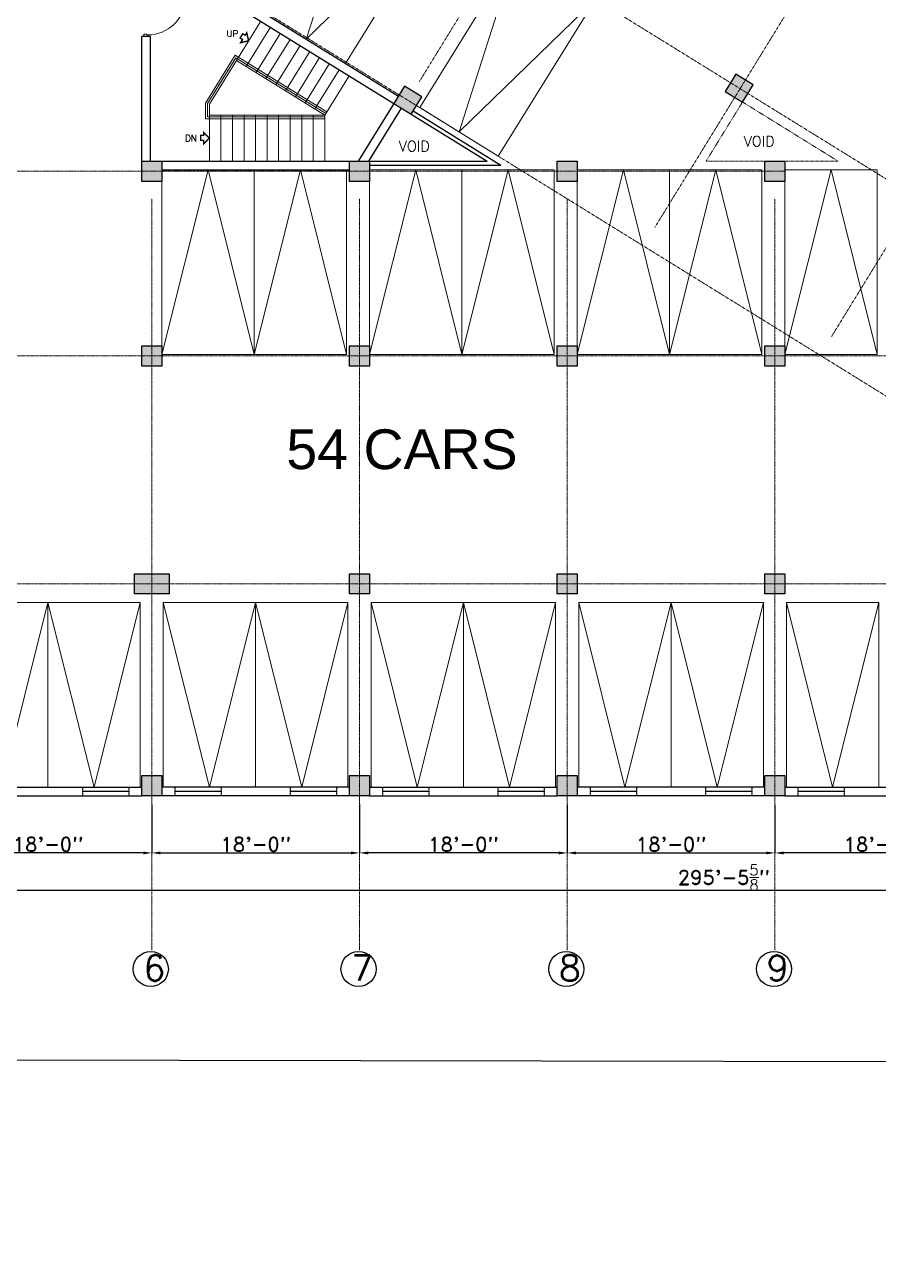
# Model space of a CAD drawing. Header units: inches. Extents: x -110725 to 51121, y 8404 to 44825.
# Drawn here: x -71916 to -71027, y 20105 to 21366 of the extents above; entities that cross this region are included whole.
import ezdxf

# ---------------------------------------------------------------- set-up
doc = ezdxf.new("R2010")
doc.units = ezdxf.units.IN
doc.header["$LTSCALE"] = 0.1
doc.header["$MEASUREMENT"] = 0
doc.linetypes.add('CENTER', pattern=[2, 1.25, -0.25, 0.25, -0.25])
doc.linetypes.add('DASHED', pattern=[0.75, 0.5, -0.25])
doc.layers.get('0').update_dxf_attribs({"color": 1, "lineweight": 0})
doc.layers.get('Defpoints').update_dxf_attribs({"lineweight": 0})
for name, color, linetype in [('building', 6, 'Continuous'), ('Column Hatch', 7, 'Continuous'), ('COLUMNS', 200, 'Continuous'), ('GF', 1, 'Continuous'), ('GFT', 4, 'Continuous'), ('GFW', 5, 'Continuous')]:
    doc.layers.add(name, color=color, linetype=linetype)
for name, color, linetype, lineweight in [('CAR', 4, 'Continuous', 0), ('dim', 252, 'Continuous', 0), ('DOOR', 32, 'Continuous', 0), ('GRID', 8, 'CENTER', 0), ('stair', 5, 'Continuous', 0), ('terj block plan', 30, 'Continuous', 0), ('TEXT', 3, 'Continuous', 0)]:
    doc.layers.add(name, color=color, linetype=linetype, lineweight=lineweight)
doc.styles.add('ATIF', font='arial.ttf')
doc.styles.add('ROMAND', font='romand.shx')
doc.dimstyles.new('DIM', dxfattribs={"dimtxt": 15, "dimasz": 9, "dimexe": 0.25, "dimexo": 3, "dimgap": 0.125, "dimtad": 1, "dimdec": 3, "dimzin": 3, "dimdsep": 46, "dimlunit": 4, "dimtxsty": 'ROMAND', "dimcen": 0.125, "dimaunit": 1, "dimadec": 0, "dimazin": 0, "dimtfac": 0.75, "dimtdec": 3, "dimtix": 1, "dimtofl": 0, "dimtmove": 2, "dimatfit": 3, "dimfxl": 1, "dimtolj": 1, "dimtzin": 3, "dimarcsym": 1})

# ---------------------------------------------------------------- blocks, each defined once
blk = doc.blocks.new('*D2832')
at = {"layer": 'Defpoints', "color": 0, "transparency": 16777216}
for p in [(-71999, 20557.5), (-71783, 20557.5), (-71999, 20504)]:
    blk.add_point(p, dxfattribs=at)
at = {"layer": 'dim', "color": 0, "lineweight": -2, "transparency": 16777216}
for p, q in [((-71999, 20554.5), (-71999, 20503.7)), ((-71783, 20554.5), (-71783, 20503.7)), ((-71792, 20504), (-71990, 20504))]:
    blk.add_line(p, q, dxfattribs=at)
at = {"layer": 'dim', "color": 0, "transparency": 16777216}
for points in [[(-71990, 20505.5), (-71990, 20502.5), (-71999, 20504)], [(-71792, 20505.5), (-71792, 20502.5), (-71783, 20504)]]:
    blk.add_solid(points, dxfattribs=at)
at = {"layer": 'dim', "color": 0, "transparency": 16777216, "insert": (-71891, 20513), "char_height": 15, "attachment_point": 5, "style": 'ROMAND'}
blk.add_mtext('\\A1;18\'-0"', dxfattribs=at)
blk = doc.blocks.new('*D2833')
at = {"layer": 'Defpoints', "color": 0, "transparency": 16777216}
for p in [(-71783, 20557.5), (-71567, 20557.5), (-71567, 20504)]:
    blk.add_point(p, dxfattribs=at)
at = {"layer": 'dim', "color": 0, "lineweight": -2, "transparency": 16777216}
for p, q in [((-71783, 20554.5), (-71783, 20503.7)), ((-71567, 20554.5), (-71567, 20503.7)), ((-71774, 20504), (-71576, 20504))]:
    blk.add_line(p, q, dxfattribs=at)
at = {"layer": 'dim', "color": 0, "transparency": 16777216}
for points in [[(-71774, 20505.5), (-71774, 20502.5), (-71783, 20504)], [(-71576, 20505.5), (-71576, 20502.5), (-71567, 20504)]]:
    blk.add_solid(points, dxfattribs=at)
at = {"layer": 'dim', "color": 0, "transparency": 16777216, "insert": (-71675, 20513), "char_height": 15, "attachment_point": 5, "style": 'ROMAND'}
blk.add_mtext('\\A1;18\'-0"', dxfattribs=at)
blk = doc.blocks.new('*D2834')
at = {"layer": 'Defpoints', "color": 0, "transparency": 16777216}
for p in [(-71351, 20557.5), (-71135, 20557.5), (-71135, 20504)]:
    blk.add_point(p, dxfattribs=at)
at = {"layer": 'dim', "color": 0, "lineweight": -2, "transparency": 16777216}
for p, q in [((-71351, 20554.5), (-71351, 20503.7)), ((-71135, 20554.5), (-71135, 20503.7)), ((-71342, 20504), (-71144, 20504))]:
    blk.add_line(p, q, dxfattribs=at)
at = {"layer": 'dim', "color": 0, "transparency": 16777216}
for points in [[(-71342, 20505.5), (-71342, 20502.5), (-71351, 20504)], [(-71144, 20505.5), (-71144, 20502.5), (-71135, 20504)]]:
    blk.add_solid(points, dxfattribs=at)
at = {"layer": 'dim', "color": 0, "transparency": 16777216, "insert": (-71243, 20513), "char_height": 15, "attachment_point": 5, "style": 'ROMAND'}
blk.add_mtext('\\A1;18\'-0"', dxfattribs=at)
blk = doc.blocks.new('*D2835')
at = {"layer": 'Defpoints', "color": 0, "transparency": 16777216}
for p in [(-71567, 20557.5), (-71351, 20557.5), (-71567, 20504)]:
    blk.add_point(p, dxfattribs=at)
at = {"layer": 'dim', "color": 0, "lineweight": -2, "transparency": 16777216}
for p, q in [((-71567, 20554.5), (-71567, 20503.7)), ((-71351, 20554.5), (-71351, 20503.7)), ((-71360, 20504), (-71558, 20504))]:
    blk.add_line(p, q, dxfattribs=at)
at = {"layer": 'dim', "color": 0, "transparency": 16777216}
for points in [[(-71558, 20505.5), (-71558, 20502.5), (-71567, 20504)], [(-71360, 20505.5), (-71360, 20502.5), (-71351, 20504)]]:
    blk.add_solid(points, dxfattribs=at)
at = {"layer": 'dim', "color": 0, "transparency": 16777216, "insert": (-71459, 20513), "char_height": 15, "attachment_point": 5, "style": 'ROMAND'}
blk.add_mtext('\\A1;18\'-0"', dxfattribs=at)
blk = doc.blocks.new('*D2838')
at = {"layer": 'Defpoints', "color": 0, "transparency": 16777216}
for p in [(-71135, 20557.5), (-70919, 20557.5), (-71135, 20504)]:
    blk.add_point(p, dxfattribs=at)
at = {"layer": 'dim', "color": 0, "lineweight": -2, "transparency": 16777216}
for p, q in [((-71135, 20554.5), (-71135, 20503.7)), ((-70919, 20554.5), (-70919, 20503.7)), ((-70928, 20504), (-71126, 20504))]:
    blk.add_line(p, q, dxfattribs=at)
at = {"layer": 'dim', "color": 0, "transparency": 16777216}
for points in [[(-71126, 20505.5), (-71126, 20502.5), (-71135, 20504)], [(-70928, 20505.5), (-70928, 20502.5), (-70919, 20504)]]:
    blk.add_solid(points, dxfattribs=at)
at = {"layer": 'dim', "color": 0, "transparency": 16777216, "insert": (-71027, 20513), "char_height": 15, "attachment_point": 5, "style": 'ROMAND'}
blk.add_mtext('\\A1;18\'-0"', dxfattribs=at)
blk = doc.blocks.new('*D2855')
at = {"layer": 'Defpoints', "color": 0, "transparency": 16777216}
for p in [(-69415.4, 20565.4), (-72961, 20490), (-69415.4, 20465.2)]:
    blk.add_point(p, dxfattribs=at)
at = {"layer": 'dim', "color": 0, "lineweight": -2, "transparency": 16777216}
for p, q in [((-69415.4, 20562.4), (-69415.4, 20465)), ((-72961, 20487), (-72961, 20465)), ((-72952, 20465.2), (-69424.4, 20465.2))]:
    blk.add_line(p, q, dxfattribs=at)
at = {"layer": 'dim', "color": 0, "transparency": 16777216}
for points in [[(-72952, 20466.7), (-72952, 20463.7), (-72961, 20465.2)], [(-69424.4, 20466.7), (-69424.4, 20463.7), (-69415.4, 20465.2)]]:
    blk.add_solid(points, dxfattribs=at)
at = {"layer": 'dim', "color": 0, "transparency": 16777216, "insert": (-71188.2, 20478.5), "char_height": 15, "attachment_point": 5, "style": 'ROMAND'}
blk.add_mtext('\\A1;295\'-5{\\H0.75x;\\S5/8;}"', dxfattribs=at)
blk = doc.blocks.new('Ar')
at = {"const_width": 1.5}
blk.add_lwpolyline([(-4.5, 0), (-4.5, 3), (-1.5, 3), (-1.5, 6), (4.5, 0), (-1.5, -6), (-1.5, -2.25), (-4.5, -2.25)], close=True, dxfattribs=at)
blk = doc.blocks.new('D2')
for p, q in [((-3, 34.9), (-1.5, 34.9)), ((-3, 1.9), (-3, 34.9)), ((-1.5, 34.9), (-1.5, 1.9)), ((-34.5, 1.9), (-36, 1.9)), ((-36, 1.9), (-36, -1.9)), ((-34.5, 0.4), (-34.5, 1.9)), ((-33.8, 0.4), (-34.5, 0.4)), ((-33.8, -1.9), (-33.8, 0.4)), ((-1.5, 1.9), (-3, 1.9)), ((-2.2, 0.4), (-2.2, -1.9)), ((-1.5, 0.4), (-2.2, 0.4)), ((0, 1.9), (-1.5, 1.9)), ((-1.5, 1.9), (-1.5, 0.4)), ((0, -1.9), (0, 1.9)), ((-36, -1.9), (-33.8, -1.9)), ((-2.2, -1.9), (0, -1.9))]:
    blk.add_line(p, q)
blk.add_arc((-1.5, 1.9), 33, 92.6053, 180)
blk = doc.blocks.new('A$C27DA2153')
at = {"layer": 'CAR', "linetype": 'Continuous'}
for q in [(0, 192), (96, 192)]:
    blk.add_line((48, 0), q, dxfattribs=at)
blk.add_lwpolyline([(0, 0), (96, 0), (96, 192), (0, 192)], close=True, dxfattribs=at)

msp = doc.modelspace()

# ---------------------------------------------------------------- hatches: boundary and pattern name
at = {"layer": 'Column Hatch'}
for points in [[(-71157.75673, 21302.71226), (-71175.61707, 21313.75812), (-71186.61779, 21295.86995), (-71168.75745, 21284.82408)], [(-71502.3529, 21290.08284), (-71520.21323, 21301.12871), (-71531.21396, 21283.24053), (-71513.35362, 21272.19466)], [(-71772.54468, 21223.26943), (-71793.54468, 21223.26943), (-71793.54468, 21202.26943), (-71772.54468, 21202.26943)], [(-71556.54468, 21223.26943), (-71577.54468, 21223.26943), (-71577.54468, 21202.26943), (-71556.54468, 21202.26943)], [(-71340.54468, 21223.26943), (-71361.54468, 21223.26943), (-71361.54468, 21202.26943), (-71340.54468, 21202.26943)], [(-71124.54468, 21223.26943), (-71145.54468, 21223.26943), (-71145.54468, 21202.26943), (-71124.54468, 21202.26943)], [(-71772.54468, 21031.26943), (-71793.54468, 21031.26943), (-71793.54468, 21010.26943), (-71772.54468, 21010.26943)], [(-71556.54468, 21031.26943), (-71577.54468, 21031.26943), (-71577.54468, 21010.26943), (-71556.54468, 21010.26943)], [(-71340.54468, 21031.26943), (-71361.54468, 21031.26943), (-71361.54468, 21010.26943), (-71340.54468, 21010.26943)], [(-71124.54468, 21031.26943), (-71145.54468, 21031.26943), (-71145.54468, 21010.26943), (-71124.54468, 21010.26943)], [(-71765.04468, 20794.26943), (-71801.04468, 20794.26943), (-71801.04468, 20773.26943), (-71765.04468, 20773.26943)], [(-71556.54468, 20794.26943), (-71577.54468, 20794.26943), (-71577.54468, 20773.26943), (-71556.54468, 20773.26943)], [(-71340.54468, 20794.26943), (-71361.54468, 20794.26943), (-71361.54468, 20773.26943), (-71340.54468, 20773.26943)], [(-71124.54468, 20794.26943), (-71145.54468, 20794.26943), (-71145.54468, 20773.26943), (-71124.54468, 20773.26943)], [(-71772.54468, 20584.52157), (-71793.54468, 20584.52157), (-71793.54468, 20563.52157), (-71772.54468, 20563.52157)], [(-71556.54468, 20584.52157), (-71577.54468, 20584.52157), (-71577.54468, 20563.52157), (-71556.54468, 20563.52157)], [(-71340.54468, 20584.52157), (-71361.54468, 20584.52157), (-71361.54468, 20563.52157), (-71340.54468, 20563.52157)], [(-71124.54468, 20584.52157), (-71145.54468, 20584.52157), (-71145.54468, 20563.52157), (-71124.54468, 20563.52157)]]:
    msp.add_hatch(color=256, dxfattribs=at).paths.add_polyline_path(points)

# ---------------------------------------------------------------- linework, layer by layer
at = {"layer": 'building', "linetype": 'Continuous', "elevation": 1.07221}
msp.add_lwpolyline([(-82363.96556, 20306.54046), (-82422.17266, 20691.55207), (-82426.53036, 20787.09078), (-78972.28216, 26306.46684), (-78664.00258, 26390.86365), (-72606.82031, 22826.982), (-69004.89578, 20595.17907), (-69065.49794, 20283.36427), (-82363.96556, 20306.54046)], dxfattribs=at)
at = {"layer": 'COLUMNS', "elevation": 1.07221}
for points in [[(-71186.61779, 21295.86995), (-71168.75745, 21284.82408), (-71157.75673, 21302.71226), (-71175.61707, 21313.75812)], [(-71531.21396, 21283.24053), (-71513.35362, 21272.19466), (-71502.3529, 21290.08284), (-71520.21323, 21301.12871)], [(-71793.54468, 21223.26943), (-71772.54468, 21223.26943), (-71772.54468, 21202.26943), (-71793.54468, 21202.26943)], [(-71577.54468, 21223.26943), (-71556.54468, 21223.26943), (-71556.54468, 21202.26943), (-71577.54468, 21202.26943)], [(-71361.54468, 21223.26943), (-71340.54468, 21223.26943), (-71340.54468, 21202.26943), (-71361.54468, 21202.26943)], [(-71145.54468, 21223.26943), (-71124.54468, 21223.26943), (-71124.54468, 21202.26943), (-71145.54468, 21202.26943)], [(-71793.54468, 21031.26943), (-71772.54468, 21031.26943), (-71772.54468, 21010.26943), (-71793.54468, 21010.26943)], [(-71577.54468, 21031.26943), (-71556.54468, 21031.26943), (-71556.54468, 21010.26943), (-71577.54468, 21010.26943)], [(-71361.54468, 21031.26943), (-71340.54468, 21031.26943), (-71340.54468, 21010.26943), (-71361.54468, 21010.26943)], [(-71145.54468, 21031.26943), (-71124.54468, 21031.26943), (-71124.54468, 21010.26943), (-71145.54468, 21010.26943)], [(-71801.04468, 20794.26943), (-71765.04468, 20794.26943), (-71765.04468, 20773.26943), (-71801.04468, 20773.26943)], [(-71577.54468, 20794.26943), (-71556.54468, 20794.26943), (-71556.54468, 20773.26943), (-71577.54468, 20773.26943)], [(-71361.54468, 20794.26943), (-71340.54468, 20794.26943), (-71340.54468, 20773.26943), (-71361.54468, 20773.26943)], [(-71145.54468, 20794.26943), (-71124.54468, 20794.26943), (-71124.54468, 20773.26943), (-71145.54468, 20773.26943)], [(-71793.54468, 20584.52157), (-71772.54468, 20584.52157), (-71772.54468, 20563.52157), (-71793.54468, 20563.52157)], [(-71577.54468, 20584.52157), (-71556.54468, 20584.52157), (-71556.54468, 20563.52157), (-71577.54468, 20563.52157)], [(-71361.54468, 20584.52157), (-71340.54468, 20584.52157), (-71340.54468, 20563.52157), (-71361.54468, 20563.52157)], [(-71145.54468, 20584.52157), (-71124.54468, 20584.52157), (-71124.54468, 20563.52157), (-71145.54468, 20563.52157)]]:
    msp.add_lwpolyline(points, close=True, dxfattribs=at)
at = {"layer": 'GF'}
for p, q in [((-71758.29537, 21423.68086, 1.07221), (-71531.25907, 21283.26843, 1.07221)), ((-71753.56144, 21431.33527, 1.07221), (-71526.48003, 21290.89494, 1.07221)), ((-71793.54468, 21223.26943, 1.07221), (-71793.54468, 21352.90671, 1.07221)), ((-71784.54468, 21352.90671, 1.07221), (-71793.54468, 21352.90671, 1.07221)), ((-71784.54468, 21223.26943, 1.07221), (-71784.54468, 21352.90671, 1.07221)), ((-71531.25907, 21283.26843, 1.07221), (-71568.36594, 21223.26943, 1.07221)), ((-71523.60466, 21278.5345, 1.07221), (-71557.7838, 21223.26943, 1.07221)), ((-71513.35362, 21272.19466, 1.07221), (-71434.24521, 21223.26943, 1.07221)), ((-71511.24965, 21275.59662, 1.07221), (-71420.17283, 21219.26943, 1.07221)), ((-71772.54468, 21223.26943, 1.07221), (-71577.54468, 21223.26943, 1.07221)), ((-71556.54468, 21223.26943, 1.07221), (-71434.24521, 21223.26943, 1.07221)), ((-71556.54468, 21219.26943, 1.07221), (-71420.17283, 21219.26943, 1.07221)), ((-71772.54468, 21214.26943, 1.07221), (-71577.54468, 21214.26943, 1.07221)), ((-71988.54468, 20572.52157, 1.07221), (-71793.54468, 20572.52157, 1.07221)), ((-71988.54468, 20563.52157, 1.07221), (-71793.54468, 20563.52157, 1.07221)), ((-71577.54468, 20572.52157, 1.07221), (-71772.54468, 20572.52157, 1.07221)), ((-71577.54468, 20563.52157, 1.07221), (-71772.54468, 20563.52157, 1.07221)), ((-71556.54468, 20572.52157, 1.07221), (-71361.54468, 20572.52157, 1.07221)), ((-71556.54468, 20563.52157, 1.07221), (-71361.54468, 20563.52157, 1.07221)), ((-71145.54468, 20572.52157, 1.07221), (-71340.54468, 20572.52157, 1.07221)), ((-71145.54468, 20563.52157, 1.07221), (-71340.54468, 20563.52157, 1.07221)), ((-71124.54468, 20572.52157, 1.07221), (-70929.54468, 20572.52157, 1.07221)), ((-71124.54468, 20563.52157, 1.07221), (-70929.54468, 20563.52157, 1.07221))]:
    msp.add_line(p, q, dxfattribs=at)
at = {"layer": 'GFT'}
for centre in [(-71784.04468, 20383.24222, 1.07221), (-71568.04468, 20383.24222, 1.07221), (-71352.04468, 20383.24222, 1.07221), (-71136.04468, 20383.24222, 1.07221)]:
    msp.add_circle(centre, 18.23575, dxfattribs=at)
at = {"layer": 'GFW', "linetype": 'DASHED'}
for p, q in [((-71855.04468, 20572.52157, 1.07221), (-71855.04468, 20563.52157, 1.07221)), ((-71807.04468, 20572.52157, 1.07221), (-71807.04468, 20563.52157, 1.07221)), ((-71759.04468, 20572.52157, 1.07221), (-71759.04468, 20563.52157, 1.07221)), ((-71711.04468, 20572.52157, 1.07221), (-71711.04468, 20563.52157, 1.07221)), ((-71639.04468, 20572.52157, 1.07221), (-71639.04468, 20563.52157, 1.07221)), ((-71591.04468, 20572.52157, 1.07221), (-71591.04468, 20563.52157, 1.07221)), ((-71543.04468, 20572.52157, 1.07221), (-71543.04468, 20563.52157, 1.07221)), ((-71495.04468, 20572.52157, 1.07221), (-71495.04468, 20563.52157, 1.07221)), ((-71423.04468, 20572.52157, 1.07221), (-71423.04468, 20563.52157, 1.07221)), ((-71375.04468, 20572.52157, 1.07221), (-71375.04468, 20563.52157, 1.07221)), ((-71327.04468, 20572.52157, 1.07221), (-71327.04468, 20563.52157, 1.07221)), ((-71279.04468, 20572.52157, 1.07221), (-71279.04468, 20563.52157, 1.07221)), ((-71207.04468, 20572.52157, 1.07221), (-71207.04468, 20563.52157, 1.07221)), ((-71159.04468, 20572.52157, 1.07221), (-71159.04468, 20563.52157, 1.07221)), ((-71111.04468, 20572.52157, 1.07221), (-71111.04468, 20563.52157, 1.07221)), ((-71063.04468, 20572.52157, 1.07221), (-71063.04468, 20563.52157, 1.07221))]:
    msp.add_line(p, q, dxfattribs=at)
at = {"layer": 'GFW', "linetype": 'DASHED', "const_width": 1.25, "elevation": 1.07221}
for points in [[(-71807.04468, 20568.02157), (-71855.04468, 20568.02157)], [(-71759.04468, 20568.02157), (-71711.04468, 20568.02157)], [(-71591.04468, 20568.02157), (-71639.04468, 20568.02157)], [(-71543.04468, 20568.02157), (-71495.04468, 20568.02157)], [(-71375.04468, 20568.02157), (-71423.04468, 20568.02157)], [(-71327.04468, 20568.02157), (-71279.04468, 20568.02157)], [(-71159.04468, 20568.02157), (-71207.04468, 20568.02157)], [(-71111.04468, 20568.02157), (-71063.04468, 20568.02157)]]:
    msp.add_lwpolyline(points, dxfattribs=at)
at = {"layer": 'GRID'}
for p, q in [((-73073.03729, 22474.88714, 1.07221), (-69504.15489, 20267.68302, 1.07221)), ((-73174.02777, 22311.59316, 1.07221), (-69605.97259, 20104.90065, 1.07221)), ((-71086.00554, 21987.03666, 1.07221), (-71504.81878, 21306.00817, 1.07221)), ((-70841.06379, 21835.55046, 1.07221), (-71259.87703, 21154.52197, 1.07221)), ((-70657.07169, 21722.40052, 1.07221), (-71076.17072, 21040.90732, 1.07221)), ((-72009.54468, 21212.76943, 1.07221), (-71124.54468, 21212.76943, 1.07221)), ((-71783.04468, 21184.52157, 1.07221), (-71783.04468, 20403.02656, 1.07221)), ((-71567.04468, 21184.52157, 1.07221), (-71567.04468, 20403.02656, 1.07221)), ((-71351.04468, 21184.52157, 1.07221), (-71351.04468, 20403.02656, 1.07221)), ((-71135.04468, 21184.52157, 1.07221), (-71135.04468, 20403.02656, 1.07221)), ((-72979.04468, 21020.76943, 1.07221), (-70692.54468, 21020.76943, 1.07221)), ((-72974.54468, 20783.76943, 1.07221), (-69672.69189, 20783.76943, 1.07221))]:
    msp.add_line(p, q, dxfattribs=at)
at = {"layer": 'GRID', "color": 2, "linetype": 'DASHED'}
for p, q in [((-71168.75745, 21284.82408, 1.07221), (-71206.61182, 21223.26943, 1.07221)), ((-71168.75745, 21284.82408, 1.07221), (-71069.22823, 21223.26943, 1.07221)), ((-71206.61182, 21223.26943, 1.07221), (-71069.22823, 21223.26943, 1.07221))]:
    msp.add_line(p, q, dxfattribs=at)
at = {"layer": 'stair'}
for p, q in [((-71723.11371, 21282.56477, 1.07221), (-71669.71895, 21368.90006, 1.07221)), ((-71684.7607, 21321.76466, 1.07221), (-71659.51308, 21362.58816, 1.07221)), ((-71674.55483, 21315.45276, 1.07221), (-71649.30721, 21356.27625, 1.07221)), ((-71664.34895, 21309.14085, 1.07221), (-71639.10133, 21349.96435, 1.07221)), ((-71727.11371, 21283.70175, 1.07221), (-71696.26456, 21333.5825, 1.07221)), ((-71696.26456, 21333.5825, 1.07221), (-71601.00974, 21274.67138, 1.07221)), ((-71654.14308, 21302.82895, 1.07221), (-71628.89546, 21343.65244, 1.07221)), ((-71643.93721, 21296.51704, 1.07221), (-71618.68959, 21337.34054, 1.07221)), ((-71725.11371, 21283.13326, 1.07221), (-71695.61557, 21330.82953, 1.07221)), ((-71695.61557, 21330.82953, 1.07221), (-71602.06173, 21272.9704, 1.07221)), ((-71694.96657, 21328.07657, 1.07221), (-71603.11371, 21271.26943, 1.07221)), ((-71633.73133, 21290.20514, 1.07221), (-71608.48371, 21331.02863, 1.07221)), ((-71623.52546, 21283.89324, 1.07221), (-71598.27784, 21324.71673, 1.07221)), ((-71613.31958, 21277.58133, 1.07221), (-71588.07197, 21318.40482, 1.07221)), ((-71603.11371, 21271.26943, 1.07221), (-71577.86609, 21312.09292, 1.07221)), ((-71727.11371, 21283.70175, 1.07221), (-71727.11371, 21267.26943, 1.07221)), ((-71725.11371, 21283.13326, 1.07221), (-71725.11371, 21269.26943, 1.07221)), ((-71723.11371, 21282.56477, 1.07221), (-71723.11371, 21223.26943, 1.07221)), ((-71723.11371, 21271.26943, 1.07221), (-71603.11371, 21271.26943, 1.07221)), ((-71711.11371, 21271.26943, 1.07221), (-71711.11371, 21223.26943, 1.07221)), ((-71699.11371, 21271.26943, 1.07221), (-71699.11371, 21223.26943, 1.07221)), ((-71687.11371, 21271.26943, 1.07221), (-71687.11371, 21223.26943, 1.07221)), ((-71675.11371, 21271.26943, 1.07221), (-71675.11371, 21223.26943, 1.07221)), ((-71663.11371, 21271.26943, 1.07221), (-71663.11371, 21223.26943, 1.07221)), ((-71651.11371, 21271.26943, 1.07221), (-71651.11371, 21223.26943, 1.07221)), ((-71639.11371, 21271.26943, 1.07221), (-71639.11371, 21223.26943, 1.07221)), ((-71627.11371, 21271.26943, 1.07221), (-71627.11371, 21223.26943, 1.07221)), ((-71615.11371, 21271.26943, 1.07221), (-71615.11371, 21223.26943, 1.07221)), ((-71603.11371, 21271.26943, 1.07221), (-71603.11371, 21223.26943, 1.07221)), ((-71727.11371, 21267.26943, 1.07221), (-71603.11371, 21267.26943, 1.07221)), ((-71725.11371, 21269.26943, 1.07221), (-71603.11371, 21269.26943, 1.07221))]:
    msp.add_line(p, q, dxfattribs=at)
at = {"layer": 'terj block plan', "linetype": 'Continuous', "elevation": 1.07221}
msp.add_lwpolyline([(-72974.53863, 20563.53135), (-69404.91615, 20563.53135), (-69364.14885, 20563.53135, 0.7328203079), (-69321.64894, 20698.07354), (-71926.69085, 22309.44548), (-72084.97338, 22052.13108), (-72245.53863, 22151.43396), (-72245.53863, 22313.7792), (-72284.53863, 22313.7792), (-72284.53863, 22318.2792), (-72883.78863, 22318.2792), (-72883.78863, 22313.7792), (-72974.53863, 22313.7792), (-72974.53863, 22156.2792), (-73055.53198, 22156.2792, 0.9999617823), (-73055.53863, 21982.2792), (-73055.53863, 21725.7792), (-73109.53863, 21725.7792), (-73109.53863, 21368.7792), (-73055.53863, 21368.7792), (-73055.54528, 21112.2792, 0.999923566), (-73055.53198, 20938.2792), (-72974.53863, 20938.2792), (-72974.53863, 20755.2792)], format="xyb", close=True, dxfattribs=at)

# ---------------------------------------------------------------- block references
at = {"layer": 'CAR', "linetype": 'Continuous', "xscale": -1}
for p, rotation in [((-71581.57409, 21324.96826, 1.07221), 328.2649466748889), ((-71422.65988, 21228.44552, 1.07221), 328.2649466748889), ((-71772.54476, 21214.26946, 1.07221), 180), ((-71556.54476, 21214.26946, 1.07221), 180), ((-71340.54476, 21214.26946, 1.07221), 180), ((-71124.54476, 21214.26946, 1.07221), 180), ((-71891.0446, 20572.52153, 1.07221), 359.9999999999981), ((-71675.0446, 20572.52153, 1.07221), 359.9999999999981), ((-71459.0446, 20572.52153, 1.07221), 359.9999999999981), ((-71243.0446, 20572.52153, 1.07221), 359.9999999999981), ((-71027.0446, 20572.52153, 1.07221), 359.9999999999981)]:
    msp.add_blockref('A$C27DA2153', p, dxfattribs=dict(at, rotation=rotation))
at = {"layer": 'CAR', "linetype": 'Continuous', "rotation": 180}
for p in [(-71580.5446, 21214.26946, 1.07221), (-71364.5446, 21214.26946, 1.07221), (-71148.5446, 21214.26946, 1.07221)]:
    msp.add_blockref('A$C27DA2153', p, dxfattribs=at)
at = {"layer": 'CAR', "linetype": 'Continuous'}
for p in [(-71891.04476, 20572.52153, 1.07221), (-71675.04476, 20572.52153, 1.07221), (-71459.04476, 20572.52153, 1.07221), (-71243.04476, 20572.52153, 1.07221)]:
    msp.add_blockref('A$C27DA2153', p, dxfattribs=at)
at = {"layer": 'DOOR', "extrusion": (0, 0, -1), "xscale": 1.166666666666668, "yscale": 1.166666666666668, "zscale": -1.166666666667021, "rotation": 90.00000000000001}
msp.add_blockref('D2', (71789.04468, 21394.90671, -1.07221), dxfattribs=at)
at = {"layer": 'GF', "rotation": 328.26}
msp.add_blockref('Ar', (-71686.16976, 21350.85561, 1.07221), dxfattribs=at)
at = {"layer": 'GF'}
msp.add_blockref('Ar', (-71727.61371, 21247.26943, 1.07221), dxfattribs=at)

# ---------------------------------------------------------------- texts
at = {"layer": 'GFT', "char_height": 26.4, "attachment_point": 1, "style": 'ROMAND'}
for s, insert in [('{\\Fsimplex|c0;6}', (-71791.59712, 20397.52288, 1.07221)), ('{\\Fsimplex|c0;7}', (-71575.53011, 20397.52276, 1.07221)), ('{\\Fsimplex|c0;8}', (-71359.59712, 20397.52288, 1.07221)), ('{\\Fsimplex|c0;9}', (-71143.56403, 20397.52285, 1.07221))]:
    msp.add_mtext_dynamic_manual_height_columns(s, width=45.4062311, gutter_width=101.66862, heights=[0], dxfattribs=dict(at, insert=insert))
at = {"layer": 'TEXT', "style": 'ROMAND'}
for s, height, p in [('UP', 6.798673, (-71705.56968, 21352.5118, 1.07221)), ('DN', 6.798673, (-71748.51294, 21243.72405, 1.07221)), ('VOID', 10.877877, (-71526.08367, 21233.48868, 1.07221)), ('VOID', 10.877877, (-71167.44934, 21238.56727, 1.07221))]:
    msp.add_text(s, height=height, dxfattribs=at).set_placement(p)
at = {"layer": 'TEXT', "lineweight": 25, "style": 'ATIF'}
msp.add_text('54 CARS', height=41.313493, dxfattribs=at).set_placement((-71643.12235, 20903.09778, -3017.94547))

# ---------------------------------------------------------------- dimensions: what is measured, and where the dimension line sits
at = {"layer": 'dim'}
for base, p1, p2, picture, middle in [((-69415.42219, 20465.20013, 1.07221), (-72961.04468, 20489.95445, 1.07221), (-69415.42219, 20565.39281, 1.07221), '*D2855', (-71188.23344, 20478.45013, 1.07221)), ((-71567.04468, 20503.95445, 1.07221), (-71783.04468, 20557.52157, 1.07221), (-71567.04468, 20557.52157, 1.07221), '*D2833', (-71675.04468, 20513.00802, 1.07221)), ((-71135.04468, 20503.95445, 1.07221), (-71351.04468, 20557.52157, 1.07221), (-71135.04468, 20557.52157, 1.07221), '*D2834', (-71243.04468, 20513.00802, 1.07221))]:
    dim = msp.add_linear_dim(base=base, p1=p1, p2=p2, dimstyle='DIM', dxfattribs=at)
    dim.commit()
    dim.dimension.update_dxf_attribs({"geometry": picture, "text_midpoint": middle})
for base, p1, p2, picture, middle in [((-71999.04468, 20503.95445, 1.07221), (-71783.04468, 20557.52157, 1.07221), (-71999.04468, 20557.52157, 1.07221), '*D2832', (-71891.04468, 20513.00802, 1.07221)), ((-71567.04468, 20503.95445, 1.07221), (-71351.04468, 20557.52157, 1.07221), (-71567.04468, 20557.52157, 1.07221), '*D2835', (-71459.04468, 20513.00802, 1.07221)), ((-71135.04468, 20503.95445, 1.07221), (-70919.04468, 20557.52157, 1.07221), (-71135.04468, 20557.52157, 1.07221), '*D2838', (-71027.04468, 20513.00802, 1.07221))]:
    dim = msp.add_linear_dim(base=base, p1=p1, p2=p2, angle=180, dimstyle='DIM', dxfattribs=at)
    dim.commit()
    dim.dimension.update_dxf_attribs({"geometry": picture, "text_midpoint": middle})

doc.saveas('drawing.dxf')
